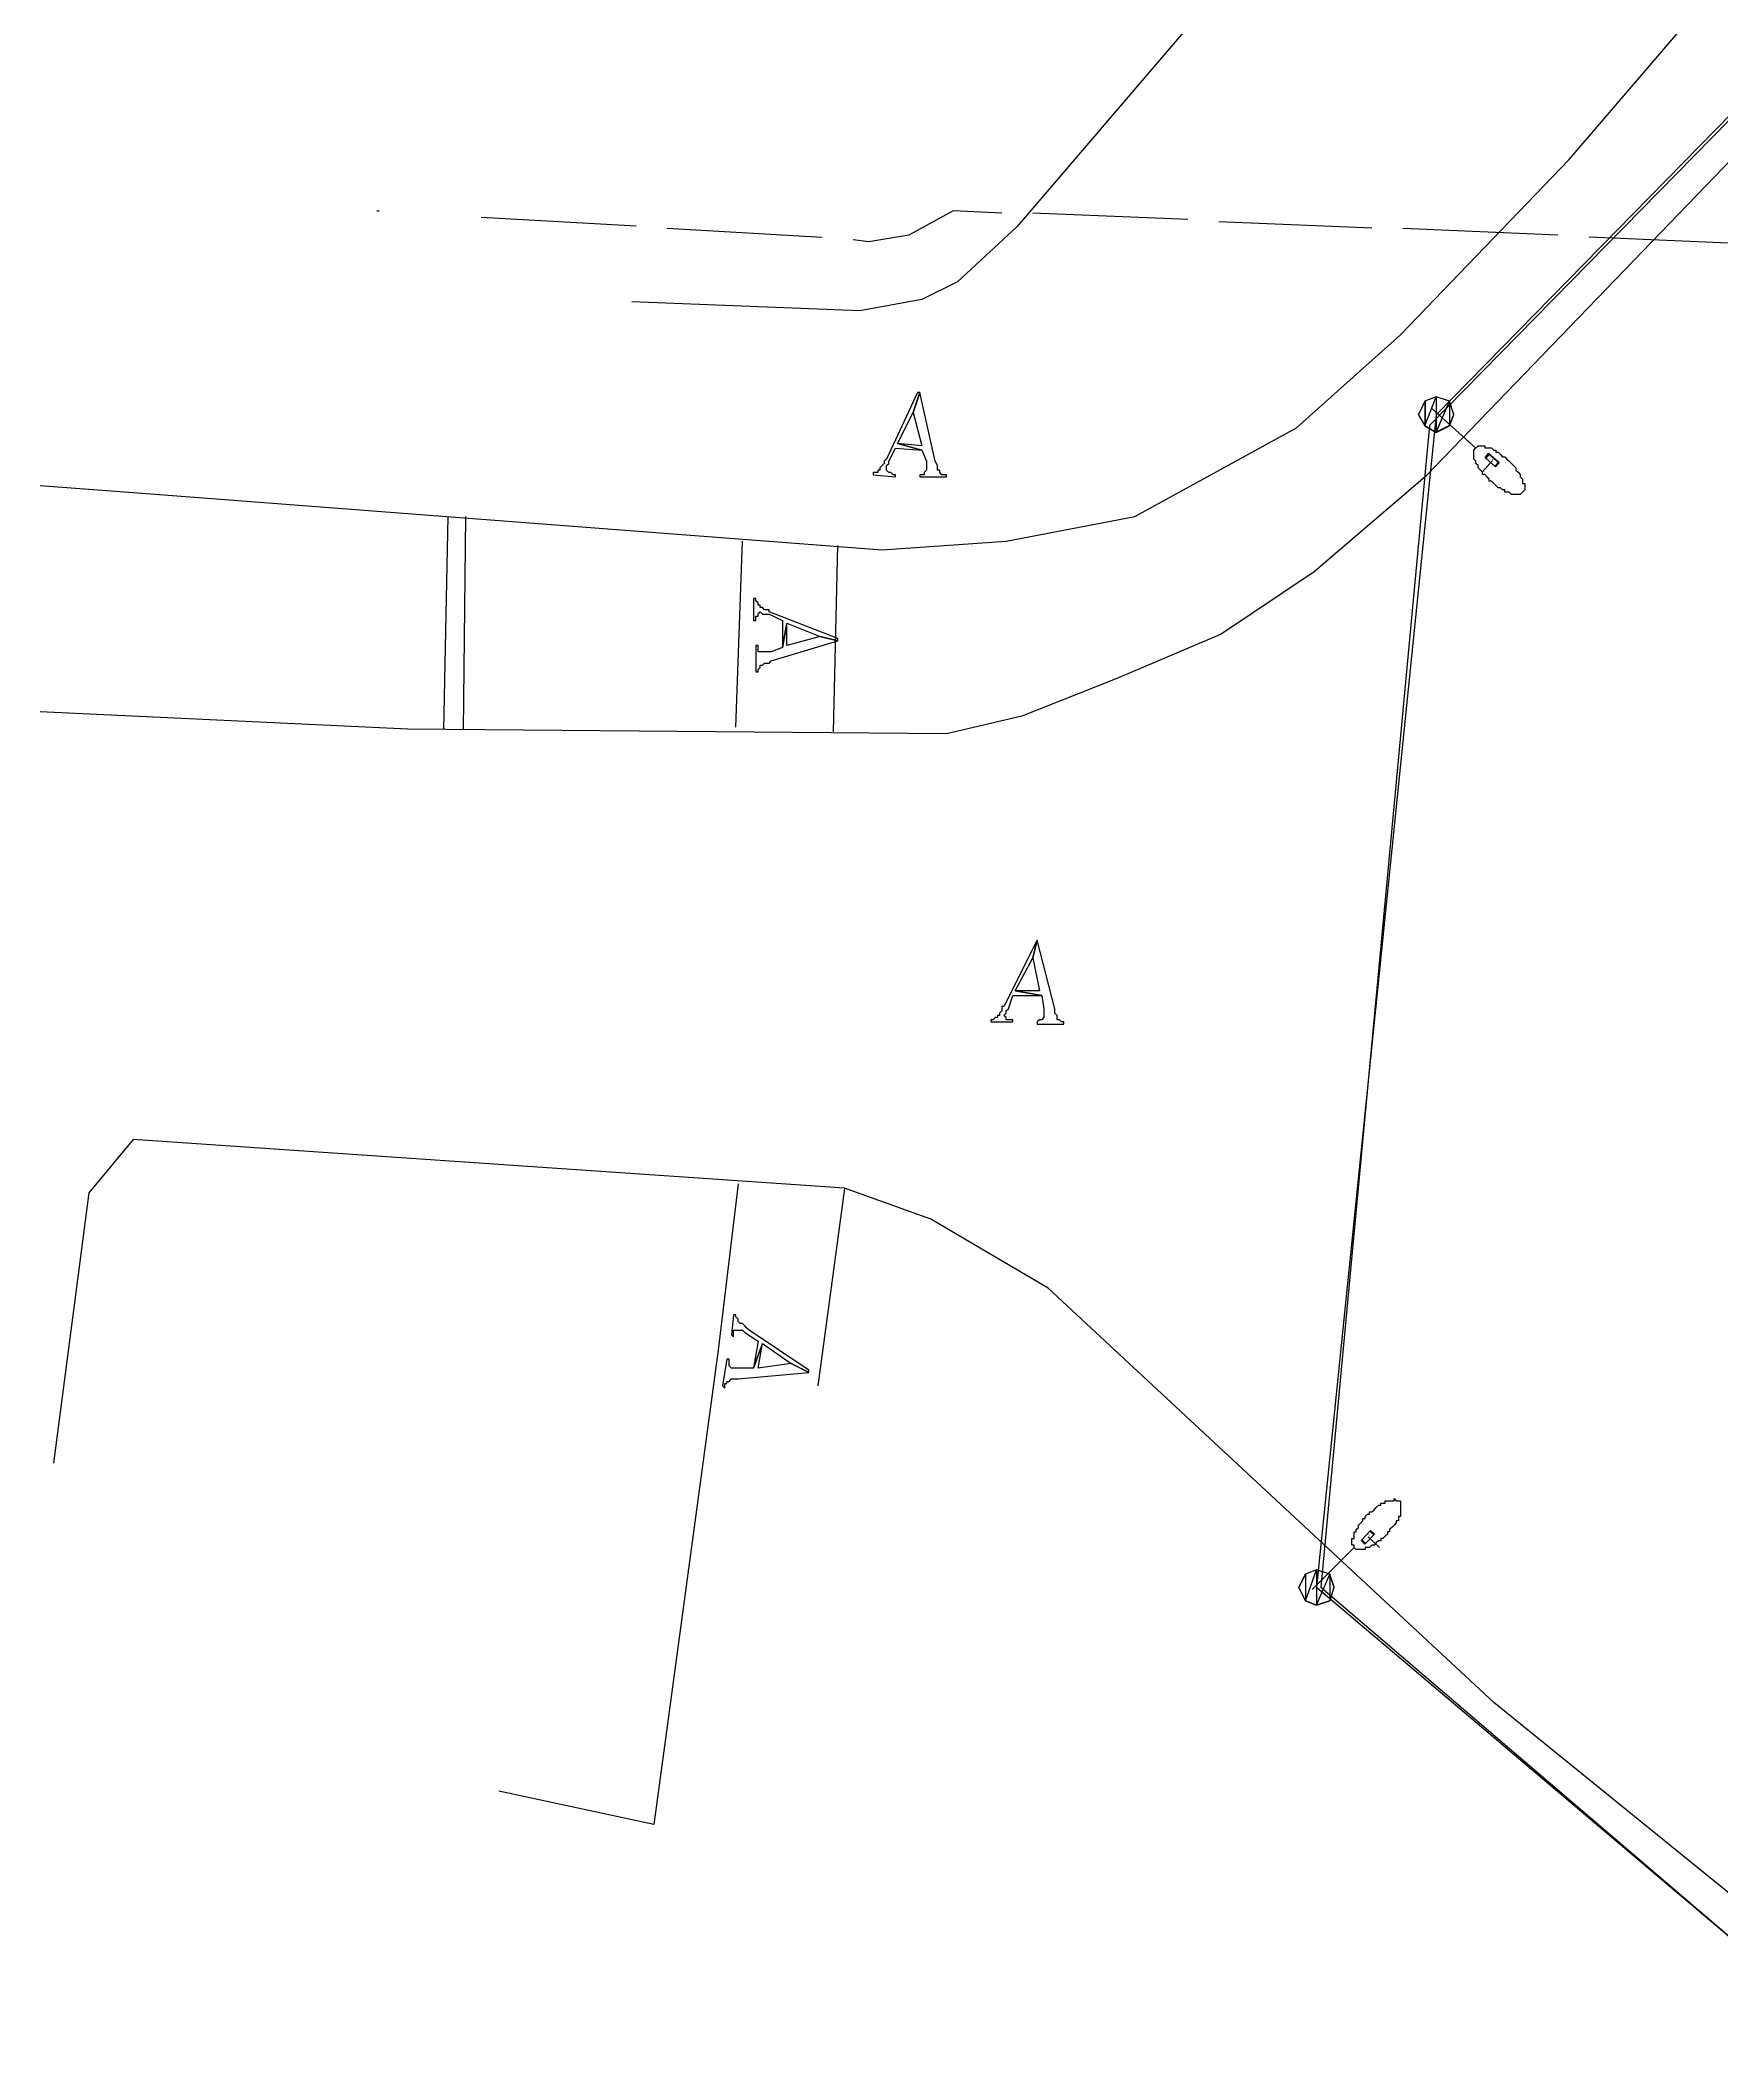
# Model space of a CAD drawing. Extents: x 212106 to 638151, y -1311344 to 1260505.
# Drawn here: x 212107 to 266319, y -344509 to -279941 of the extents above; entities that cross this region are included whole.
import ezdxf

# ---------------------------------------------------------------- set-up
doc = ezdxf.new("R2010")
doc.units = 0
doc.header["$MEASUREMENT"] = 0
for name, color, linetype in [('at_Entity', 7, 'Continuous'), ('DLXLUM02', 6, 'Continuous'), ('DLXLUMEX', 2, 'Continuous'), ('DLXSCENE', 7, 'Continuous')]:
    doc.layers.add(name, color=color, linetype=linetype)

# ---------------------------------------------------------------- blocks, each defined once
blk = doc.blocks.new('*U83')
for p, q in [((82, 211), (-206, -95)), ((-206, -95), (82, 211)), ((102, 233), (-185, -74)), ((-185, -74), (102, 233)), ((-82, -211), (206, 95)), ((206, 95), (-82, -211)), ((-61, -190), (226, 117)), ((226, 117), (-61, -190)), ((82, 211), (102, 233)), ((102, 233), (82, 211)), ((206, 95), (82, 211)), ((82, 211), (206, 95)), ((226, 117), (102, 233)), ((102, 233), (226, 117)), ((206, 95), (226, 117)), ((226, 117), (206, 95)), ((-185, -74), (-206, -95)), ((-206, -95), (-185, -74)), ((-206, -95), (-82, -211)), ((-82, -211), (-206, -95)), ((-185, -74), (-61, -190)), ((-61, -190), (-185, -74)), ((-82, -211), (-61, -190)), ((-61, -190), (-82, -211))]:
    blk.add_line(p, q)
at = {"color": 1}
blk.add_line((20, 22), (385, -320), dxfattribs=at)
at = {"layer": 'DLXLUMEX', "color": 7}
blk.add_text('2', height=100, dxfattribs=at).set_placement((0, 0))
blk = doc.blocks.new('*U84')
for p, q in [((-102, 203), (-214, 75)), ((-214, 75), (-102, 203)), ((-214, 75), (102, -203)), ((102, -203), (-214, 75)), ((-214, 75), (-192, 55)), ((-192, 55), (-214, 75)), ((-79, 183), (-192, 55)), ((-192, 55), (-79, 183)), ((-192, 55), (124, -222)), ((124, -222), (-192, 55)), ((214, -75), (-102, 203)), ((-79, 183), (-102, 203)), ((-102, 203), (214, -75)), ((-102, 203), (-79, 183)), ((236, -95), (-79, 183)), ((-79, 183), (236, -95)), ((102, -203), (214, -75)), ((214, -75), (102, -203)), ((102, -203), (124, -222)), ((124, -222), (102, -203)), ((124, -222), (236, -95)), ((236, -95), (124, -222)), ((214, -75), (236, -95)), ((236, -95), (214, -75))]:
    blk.add_line(p, q)
at = {"color": 1}
blk.add_line((22, -20), (-308, -395), dxfattribs=at)
at = {"layer": 'DLXLUMEX', "color": 7}
blk.add_text('2', height=100, dxfattribs=at).set_placement((0, 0))
blk = doc.blocks.new('*U97')
for p, q in [((-86253, -305895), (-101038, -320959)), ((-101038, -320959), (-104538, -358392)), ((-104538, -358392), (-90396, -370470))]:
    blk.add_line(p, q)

msp = doc.modelspace()

# ---------------------------------------------------------------- linework, layer by layer
at = {"layer": 'at_Entity', "color": 0}
for p, q in [((250819, -277519), (243605, -285944)), ((261391, -283792), (265748, -278719)), ((266962, -283436), (256749, -294011)), ((255963, -289438), (261391, -283792)), ((222963, -285444), (223035, -285444)), ((231321, -285937), (226321, -285654)), ((237320, -286298), (232320, -286014)), ((241534, -285444), (240106, -286232)), ((243105, -285515), (241534, -285444)), ((243605, -285944), (241677, -287731)), ((249105, -285727), (244106, -285514)), ((255035, -286006), (250106, -285793)), ((261033, -286227), (256033, -286014)), ((238820, -286445), (238320, -286374)), ((240106, -286232), (238820, -286445)), ((267034, -286507), (262035, -286294)), ((241677, -287731), (240534, -288305)), ((238534, -288661), (231177, -288378)), ((240534, -288305), (238534, -288661)), ((252606, -292434), (255963, -289438)), ((240391, -291300), (239392, -293443)), ((240249, -291944), (240463, -291300)), ((240463, -291300), (240249, -291944)), ((240463, -291300), (240391, -291300)), ((240963, -293513), (240463, -291300)), ((256748, -291581), (256534, -292013)), ((256748, -291581), (256534, -292013)), ((256748, -291581), (256534, -292013)), ((256748, -291581), (256534, -292013)), ((256535, -292011), (256749, -291580)), ((256535, -292011), (256749, -291580)), ((257106, -291440), (256748, -291581)), ((257106, -291440), (256748, -291581)), ((256748, -292366), (257106, -291440)), ((256748, -292366), (257106, -291440)), ((257106, -291440), (256748, -291581)), ((257106, -291440), (256748, -291581)), ((257106, -291440), (256748, -291581)), ((256748, -292366), (257106, -291440)), ((256748, -292366), (257106, -291440)), ((257106, -291440), (256748, -291581)), ((256748, -291581), (256748, -292366)), ((256748, -291581), (256748, -292366)), ((256749, -291580), (256749, -292364)), ((256749, -291580), (256749, -292364)), ((256962, -291801), (258391, -293087)), ((257534, -291581), (257106, -291440)), ((257534, -291581), (257106, -291440)), ((257106, -291440), (257106, -292585)), ((257106, -291440), (257106, -292585)), ((257534, -291581), (257106, -291440)), ((257534, -291581), (257106, -291440)), ((257534, -291581), (257106, -291440)), ((257106, -291440), (257106, -292585)), ((257106, -291440), (257106, -292585)), ((257534, -291581), (257106, -291440)), ((257106, -292576), (257534, -291580)), ((257106, -292576), (257534, -291580)), ((257106, -292585), (257534, -291581)), ((257106, -292585), (257534, -291581)), ((257677, -292011), (257534, -291580)), ((257534, -291580), (257534, -292364)), ((257534, -291580), (257534, -292364)), ((257677, -292011), (257534, -291580)), ((257534, -291580), (257534, -292364)), ((257534, -291580), (257534, -292364)), ((257677, -292013), (257534, -291581)), ((257677, -292013), (257534, -291581)), ((257677, -292013), (257534, -291581)), ((257677, -292013), (257534, -291581)), ((239749, -292940), (240249, -291944)), ((240249, -291944), (240534, -293011)), ((247392, -295293), (252606, -292434)), ((256534, -292013), (256748, -292366)), ((256534, -292013), (256748, -292366)), ((256534, -292013), (256748, -292366)), ((256534, -292013), (256748, -292366)), ((256749, -292364), (256535, -292011)), ((256749, -292364), (256535, -292011)), ((256748, -292366), (257106, -292585)), ((257106, -292585), (256748, -292366)), ((256748, -292366), (257106, -292585)), ((256748, -292366), (257106, -292585)), ((257106, -292585), (256748, -292366)), ((256748, -292366), (257106, -292585)), ((257534, -292364), (257106, -292576)), ((257534, -292364), (257106, -292576)), ((257106, -292585), (257534, -292366)), ((257106, -292585), (257534, -292366)), ((257106, -292585), (257534, -292366)), ((257106, -292585), (257534, -292366)), ((257534, -292364), (257677, -292011)), ((257534, -292364), (257677, -292011)), ((257534, -292366), (257677, -292013)), ((257534, -292366), (257677, -292013)), ((257534, -292366), (257677, -292013)), ((257534, -292366), (257677, -292013)), ((239463, -293513), (239677, -293089)), ((239677, -293089), (240534, -293160)), ((240534, -293160), (239749, -292940)), ((240534, -293011), (239749, -292940)), ((239749, -292940), (240534, -293160)), ((257106, -292585), (257106, -292585)), ((257106, -292585), (257106, -292585)), ((257106, -292585), (257106, -292585)), ((258320, -293153), (258391, -293082)), ((258391, -293082), (258462, -293012)), ((258462, -293012), (258534, -293012)), ((258534, -293012), (258605, -293012)), ((258605, -293012), (258677, -293012)), ((258677, -293012), (258677, -293082)), ((258677, -293082), (258748, -293082)), ((258748, -293082), (258820, -293082)), ((258820, -293082), (258891, -293082)), ((258891, -293082), (258962, -293153)), ((239249, -293654), (239177, -293725)), ((239177, -293725), (239177, -293804)), ((239320, -293584), (239249, -293654)), ((239392, -293443), (239320, -293513)), ((239320, -293513), (239320, -293584)), ((239392, -293654), (239463, -293584)), ((239392, -293725), (239392, -293654)), ((239392, -293804), (239392, -293725)), ((239392, -293725), (239392, -293725)), ((239463, -293584), (239463, -293513)), ((240534, -293160), (240677, -293513)), ((240677, -293513), (240677, -293584)), ((240677, -293584), (240677, -293654)), ((240677, -293654), (240677, -293725)), ((240677, -293725), (240677, -293804)), ((241034, -293654), (240963, -293513)), ((241034, -293725), (241034, -293654)), ((241034, -293804), (241034, -293725)), ((258320, -293223), (258320, -293153)), ((258320, -293294), (258320, -293223)), ((258320, -293372), (258320, -293294)), ((258320, -293443), (258320, -293372)), ((258391, -293513), (258320, -293443)), ((258391, -293584), (258391, -293513)), ((258462, -293654), (258391, -293584)), ((258462, -293725), (258462, -293654)), ((258534, -293795), (258462, -293725)), ((258962, -293153), (259034, -293153)), ((259034, -293153), (259034, -293223)), ((259034, -293223), (259105, -293223)), ((259105, -293223), (259177, -293294)), ((259177, -293294), (259249, -293372)), ((259249, -293372), (259320, -293372)), ((259320, -293372), (259391, -293443)), ((259391, -293443), (259462, -293513)), ((259462, -293513), (259534, -293584)), ((259534, -293584), (259605, -293654)), ((259605, -293654), (259677, -293725)), ((259677, -293725), (259677, -293795)), ((212107, -294294), (215821, -294576)), ((239035, -293874), (238963, -293874)), ((238963, -293874), (238963, -293945)), ((238963, -293945), (239677, -294015)), ((239106, -293874), (239035, -293874)), ((239177, -293804), (239106, -293804)), ((239106, -293804), (239106, -293874)), ((239463, -293874), (239392, -293804)), ((239535, -293874), (239463, -293874)), ((239463, -293874), (239463, -293874)), ((239606, -293945), (239535, -293874)), ((239677, -293945), (239606, -293945)), ((239677, -294015), (239677, -293945)), ((240534, -293945), (240463, -293945)), ((240463, -293945), (240463, -294015)), ((240463, -294015), (241320, -294015)), ((240606, -293945), (240534, -293945)), ((240677, -293804), (240606, -293874)), ((240606, -293874), (240606, -293945)), ((240677, -293804), (240677, -293804)), ((241106, -293804), (241034, -293804)), ((241106, -293874), (241106, -293804)), ((241177, -293945), (241106, -293874)), ((241106, -293874), (241106, -293874)), ((241248, -293945), (241177, -293945)), ((241320, -293945), (241248, -293945)), ((241320, -294015), (241320, -293945)), ((241320, -293945), (241320, -293945)), ((256749, -294011), (253177, -297080)), ((258605, -293866), (258534, -293795)), ((258605, -293936), (258605, -293866)), ((258677, -293936), (258605, -293936)), ((258748, -294015), (258677, -293936)), ((258820, -294085), (258748, -294015)), ((258820, -294156), (258820, -294085)), ((258891, -294156), (258820, -294156)), ((258962, -294226), (258891, -294156)), ((259034, -294297), (258962, -294226)), ((259105, -294367), (259034, -294297)), ((259177, -294367), (259105, -294367)), ((259249, -294438), (259177, -294367)), ((259677, -293795), (259749, -293866)), ((259749, -293866), (259820, -293936)), ((259820, -293936), (259820, -294015)), ((259820, -294015), (259891, -294085)), ((259891, -294085), (259891, -294156)), ((259891, -294156), (259891, -294226)), ((259891, -294226), (259962, -294226)), ((259962, -294226), (259962, -294297)), ((259962, -294297), (259962, -294367)), ((259962, -294367), (259962, -294438)), ((215821, -294576), (239249, -296364)), ((259320, -294438), (259249, -294438)), ((259320, -294508), (259320, -294438)), ((259391, -294508), (259320, -294508)), ((259462, -294508), (259391, -294508)), ((259534, -294587), (259462, -294508)), ((259605, -294587), (259534, -294587)), ((259677, -294587), (259605, -294587)), ((259749, -294587), (259677, -294587)), ((259820, -294587), (259749, -294587)), ((259891, -294508), (259820, -294587)), ((259962, -294438), (259891, -294508)), ((259891, -294508), (259891, -294508)), ((225250, -295294), (225107, -302154)), ((225821, -295294), (225750, -302154)), ((243249, -296082), (247392, -295293)), ((234535, -302082), (234749, -296085)), ((237678, -302230), (237820, -296226)), ((239249, -296364), (243249, -296082)), ((253177, -297080), (250177, -299080)), ((235178, -297936), (235107, -297936)), ((235107, -297936), (235107, -298647)), ((235178, -298007), (235178, -297936)), ((235249, -298077), (235178, -298007)), ((235249, -298147), (235249, -298077)), ((235320, -298147), (235249, -298147)), ((235320, -298225), (235320, -298147)), ((235392, -298225), (235320, -298225)), ((235463, -298295), (235392, -298225)), ((235606, -298295), (235463, -298295)), ((235606, -298366), (235606, -298295)), ((235107, -298647), (235178, -298647)), ((235178, -298647), (235178, -298506)), ((235178, -298506), (235249, -298506)), ((235178, -298647), (235178, -298647)), ((235249, -298436), (235320, -298366)), ((235249, -298506), (235249, -298436)), ((235249, -298436), (235249, -298436)), ((235320, -298366), (235320, -298366)), ((235320, -298366), (235392, -298436)), ((235392, -298436), (235463, -298436)), ((235463, -298436), (235606, -298436)), ((237821, -299224), (235606, -298366)), ((235606, -298436), (236035, -298647)), ((236035, -298647), (236035, -299506)), ((236035, -299506), (236178, -298725)), ((236177, -298728), (236035, -299516)), ((236177, -299446), (236177, -298728)), ((236178, -298725), (237250, -299154)), ((235249, -299446), (235177, -299446)), ((235177, -299446), (235177, -300296)), ((235249, -299516), (235249, -299446)), ((235249, -299586), (235249, -299516)), ((235249, -299656), (235249, -299586)), ((235677, -299945), (237820, -299298)), ((236035, -299516), (235677, -299656)), ((237249, -299157), (236177, -299446)), ((237820, -299298), (237249, -299157)), ((237250, -299154), (237821, -299295)), ((237821, -299295), (237821, -299224)), ((250177, -299080), (246820, -300512)), ((235320, -299656), (235249, -299656)), ((235249, -300226), (235320, -300156)), ((235249, -300296), (235249, -300226)), ((235392, -299656), (235320, -299656)), ((235320, -300156), (235320, -300086)), ((235320, -300086), (235320, -300086)), ((235320, -300086), (235392, -300086)), ((235463, -299656), (235392, -299656)), ((235392, -300086), (235463, -300015)), ((235392, -300086), (235392, -300086)), ((235535, -299656), (235463, -299656)), ((235463, -300015), (235606, -300015)), ((235606, -299656), (235535, -299656)), ((235677, -299656), (235606, -299656)), ((235606, -300015), (235677, -299945)), ((235177, -300296), (235249, -300296)), ((235249, -300296), (235249, -300296)), ((246820, -300512), (243749, -301722)), ((223964, -302150), (212107, -301582)), ((241320, -302298), (223964, -302150)), ((243749, -301722), (241320, -302298)), ((244249, -308939), (243177, -311082)), ((244106, -309511), (244249, -308939)), ((244249, -308939), (244106, -309511)), ((244820, -311152), (244249, -308939)), ((243535, -310579), (244106, -309511)), ((244106, -309511), (244320, -310579)), ((243177, -311082), (243106, -311082)), ((243106, -311082), (243106, -311222)), ((243249, -311222), (243320, -311152)), ((243320, -311152), (243463, -310726)), ((243463, -310726), (244392, -310726)), ((244392, -310726), (243535, -310579)), ((244320, -310579), (243535, -310579)), ((243535, -310579), (244392, -310726)), ((244392, -310726), (244463, -311152)), ((244463, -311152), (244463, -311152)), ((244463, -311152), (244463, -311299)), ((244820, -311222), (244820, -311152)), ((242820, -311508), (242749, -311508)), ((242749, -311508), (242749, -311578)), ((242749, -311578), (243463, -311578)), ((242892, -311438), (242820, -311508)), ((242963, -311438), (242892, -311438)), ((243035, -311369), (242963, -311369)), ((242963, -311369), (242963, -311438)), ((243106, -311222), (243035, -311299)), ((243035, -311299), (243035, -311369)), ((243177, -311369), (243249, -311299)), ((243249, -311438), (243177, -311369)), ((243177, -311369), (243177, -311369)), ((243249, -311299), (243249, -311222)), ((243249, -311508), (243249, -311438)), ((243249, -311438), (243249, -311438)), ((243320, -311508), (243249, -311508)), ((243392, -311508), (243320, -311508)), ((243463, -311508), (243392, -311508)), ((243463, -311578), (243463, -311508)), ((244320, -311508), (244249, -311578)), ((244249, -311578), (244249, -311655)), ((244249, -311655), (245106, -311655)), ((244392, -311508), (244320, -311508)), ((244463, -311438), (244392, -311508)), ((244392, -311508), (244392, -311508)), ((244463, -311299), (244463, -311369)), ((244463, -311369), (244463, -311369)), ((244463, -311369), (244463, -311438)), ((244820, -311299), (244820, -311222)), ((244892, -311369), (244820, -311299)), ((244892, -311438), (244892, -311369)), ((244892, -311508), (244892, -311438)), ((244963, -311508), (244892, -311508)), ((244892, -311508), (244892, -311508)), ((245035, -311578), (244963, -311508)), ((245106, -311578), (245035, -311578)), ((245106, -311655), (245106, -311578)), ((245106, -311578), (245106, -311578)), ((215107, -315365), (213678, -317082)), ((238035, -316936), (215107, -315365)), ((234606, -316796), (233963, -322159)), ((238034, -316944), (237177, -323300)), ((240820, -317937), (238035, -316936)), ((213678, -317082), (212535, -325791)), ((244606, -320155), (240820, -317937)), ((258963, -333506), (244606, -320155)), ((234463, -321012), (234392, -321656)), ((234535, -321012), (234463, -321012)), ((234463, -321587), (234463, -321510)), ((234463, -321510), (234535, -321510)), ((234535, -321081), (234535, -321012)), ((234606, -321157), (234535, -321081)), ((234535, -321510), (234606, -321510)), ((234606, -321226), (234606, -321157)), ((234677, -321295), (234606, -321226)), ((234606, -321226), (234606, -321226)), ((234606, -321510), (234606, -321510)), ((234606, -321510), (234677, -321510)), ((234749, -321295), (234677, -321295)), ((234677, -321510), (234677, -321510)), ((234677, -321510), (234749, -321510)), ((234820, -321372), (234749, -321295)), ((234749, -321510), (234820, -321587)), ((234892, -321441), (234820, -321372)), ((234963, -321510), (234892, -321441)), ((236892, -322798), (234963, -321510)), ((233963, -322153), (231892, -337439)), ((234392, -321656), (234463, -321725)), ((234463, -321656), (234463, -321587)), ((234463, -321725), (234463, -321656)), ((234820, -321587), (235249, -321870)), ((235391, -321943), (235105, -322732)), ((235249, -321870), (235106, -322729)), ((235106, -322729), (235392, -321939)), ((235249, -322732), (235391, -321943)), ((235392, -321939), (236321, -322583)), ((234248, -322441), (234106, -323299)), ((234320, -322441), (234248, -322441)), ((234320, -322587), (234320, -322441)), ((234320, -322656), (234320, -322587)), ((234391, -322732), (234320, -322656)), ((234320, -322656), (234320, -322656)), ((234463, -322732), (234391, -322732)), ((234391, -322732), (234391, -322732)), ((234534, -322732), (234463, -322732)), ((234606, -322732), (234534, -322732)), ((234677, -322732), (234606, -322732)), ((235105, -322732), (234677, -322732)), ((236320, -322587), (235249, -322732)), ((236892, -322870), (236320, -322587)), ((236321, -322583), (236892, -322867)), ((236892, -322867), (236892, -322798)), ((234106, -323299), (234177, -323376)), ((234177, -323299), (234177, -323230)), ((234177, -323230), (234248, -323230)), ((234177, -323376), (234177, -323299)), ((234248, -323230), (234248, -323161)), ((234248, -323161), (234248, -323161)), ((234248, -323161), (234320, -323161)), ((234320, -323161), (234391, -323084)), ((234391, -323084), (234463, -323084)), ((234463, -323084), (234534, -323084)), ((234534, -323084), (234606, -323084)), ((234606, -323084), (236892, -322870)), ((255034, -327365), (255106, -327296)), ((255106, -327296), (255177, -327220)), ((255177, -327220), (255248, -327151)), ((255248, -327151), (255320, -327151)), ((255320, -327151), (255320, -327083)), ((255320, -327083), (255392, -327083)), ((255392, -327083), (255463, -327083)), ((255463, -327083), (255463, -327006)), ((255463, -327006), (255534, -327006)), ((255534, -327006), (255605, -327006)), ((255605, -327006), (255677, -327006)), ((255677, -327006), (255749, -327006)), ((255749, -327006), (255749, -326938)), ((255749, -326938), (255820, -327006)), ((255820, -327006), (255891, -327006)), ((255891, -327006), (255963, -327006)), ((255963, -327006), (255963, -327083)), ((255963, -327006), (255963, -327006)), ((255963, -327083), (255963, -327151)), ((255963, -327151), (255963, -327220)), ((255963, -327220), (255963, -327296)), ((255963, -327296), (255963, -327365)), ((254463, -328082), (254463, -328006)), ((254463, -328006), (254534, -328006)), ((254534, -327937), (254606, -327869)), ((254534, -328006), (254534, -327937)), ((254606, -327792), (254677, -327724)), ((254606, -327869), (254606, -327792)), ((254677, -327724), (254749, -327655)), ((254749, -327655), (254749, -327579)), ((254749, -327579), (254820, -327579)), ((254820, -327510), (254891, -327441)), ((254820, -327579), (254820, -327510)), ((254891, -327441), (254963, -327441)), ((254963, -327441), (254963, -327365)), ((254963, -327365), (255034, -327365)), ((255605, -328006), (255534, -328006)), ((255534, -328006), (255534, -328082)), ((255677, -327869), (255605, -327937)), ((255605, -327937), (255605, -328006)), ((255749, -327792), (255677, -327869)), ((255820, -327724), (255749, -327792)), ((255891, -327655), (255820, -327655)), ((255820, -327655), (255820, -327724)), ((255963, -327510), (255891, -327510)), ((255891, -327510), (255891, -327579)), ((255891, -327579), (255891, -327655)), ((255963, -327365), (255963, -327441)), ((255963, -327441), (255963, -327510)), ((253106, -329866), (254463, -328510)), ((254392, -328296), (254392, -328227)), ((254392, -328227), (254463, -328227)), ((254392, -328364), (254392, -328296)), ((254392, -328441), (254392, -328364)), ((254463, -328441), (254392, -328441)), ((254463, -328151), (254463, -328082)), ((254463, -328227), (254463, -328151)), ((254463, -328509), (254463, -328441)), ((254534, -328578), (254463, -328509)), ((254606, -328578), (254534, -328578)), ((254677, -328578), (254606, -328578)), ((254749, -328578), (254677, -328578)), ((254820, -328578), (254749, -328578)), ((254891, -328509), (254820, -328509)), ((254820, -328509), (254820, -328578)), ((254963, -328509), (254891, -328509)), ((255034, -328441), (254963, -328509)), ((255106, -328441), (255034, -328441)), ((255177, -328364), (255106, -328441)), ((255248, -328296), (255177, -328364)), ((255320, -328296), (255248, -328296)), ((255392, -328227), (255320, -328227)), ((255320, -328227), (255320, -328296)), ((255463, -328151), (255392, -328227)), ((255534, -328082), (255463, -328151)), ((253248, -329231), (252891, -329376)), ((253248, -329231), (252891, -329376)), ((252891, -330229), (253248, -329231)), ((252891, -330229), (253248, -329231)), ((253248, -329231), (252891, -329376)), ((253248, -329231), (252891, -329376)), ((253248, -329231), (252891, -329376)), ((252891, -330229), (253248, -329231)), ((252891, -330229), (253248, -329231)), ((253248, -329231), (252891, -329376)), ((253677, -329376), (253248, -329231)), ((253677, -329376), (253248, -329231)), ((253248, -329231), (253248, -330374)), ((253248, -329231), (253248, -330374)), ((253677, -329376), (253248, -329231)), ((253677, -329376), (253248, -329231)), ((253677, -329376), (253248, -329231)), ((253248, -329231), (253248, -330374)), ((253248, -329231), (253248, -330374)), ((253677, -329376), (253248, -329231)), ((252891, -329376), (252676, -329803)), ((252891, -329376), (252676, -329803)), ((252891, -329376), (252676, -329803)), ((252891, -329376), (252676, -329803)), ((252676, -329803), (252891, -330229)), ((252676, -329803), (252891, -330229)), ((252676, -329803), (252891, -330229)), ((252676, -329803), (252891, -330229)), ((252677, -329797), (252891, -329371)), ((252677, -329797), (252891, -329371)), ((252891, -330231), (252677, -329797)), ((252891, -330231), (252677, -329797)), ((252891, -329371), (252891, -330231)), ((252891, -329371), (252891, -330231)), ((252891, -329376), (252891, -330229)), ((252891, -329376), (252891, -330229)), ((253248, -330369), (253677, -329371)), ((253248, -330369), (253677, -329371)), ((253248, -330374), (253677, -329376)), ((253248, -330374), (253677, -329376)), ((253820, -329797), (253677, -329371)), ((253677, -329371), (253677, -330231)), ((253677, -329371), (253677, -330231)), ((253820, -329797), (253677, -329371)), ((253677, -329371), (253677, -330231)), ((253677, -329371), (253677, -330231)), ((253819, -329803), (253677, -329376)), ((253819, -329803), (253677, -329376)), ((253819, -329803), (253677, -329376)), ((253819, -329803), (253677, -329376)), ((253677, -330231), (253820, -329797)), ((253677, -330231), (253820, -329797)), ((253677, -330229), (253819, -329803)), ((253677, -330229), (253819, -329803)), ((253677, -330229), (253819, -329803)), ((253677, -330229), (253819, -329803)), ((252891, -330229), (253248, -330374)), ((253248, -330374), (252891, -330229)), ((252891, -330229), (253248, -330374)), ((252891, -330229), (253248, -330374)), ((253248, -330374), (252891, -330229)), ((252891, -330229), (253248, -330374)), ((253248, -330374), (253677, -330229)), ((253248, -330374), (253677, -330229)), ((253248, -330374), (253677, -330229)), ((253248, -330374), (253677, -330229)), ((253677, -330231), (253248, -330369)), ((253677, -330231), (253248, -330369)), ((253248, -330374), (253248, -330374)), ((253248, -330374), (253248, -330374)), ((253248, -330374), (253248, -330374)), ((272534, -344509), (258963, -333506)), ((231892, -337439), (226892, -336366))]:
    msp.add_line(p, q, dxfattribs=at)
at = {"layer": 'at_Entity', "color": 1}
for p, q in [((271533, -277300), (257105, -292016)), ((257105, -292016), (253248, -329797)), ((253248, -329797), (267533, -341872))]:
    msp.add_line(p, q, dxfattribs=at)

# ---------------------------------------------------------------- block references
at = {"layer": 'DLXLUM02'}
for name, p in [('*U84', (258899, -293469)), ('*U83', (254893, -328196))]:
    msp.add_blockref(name, p, dxfattribs=at)
at = {"layer": 'DLXSCENE'}
msp.add_blockref('*U97', (357928, 28595), dxfattribs=at)

doc.saveas('drawing.dxf')
